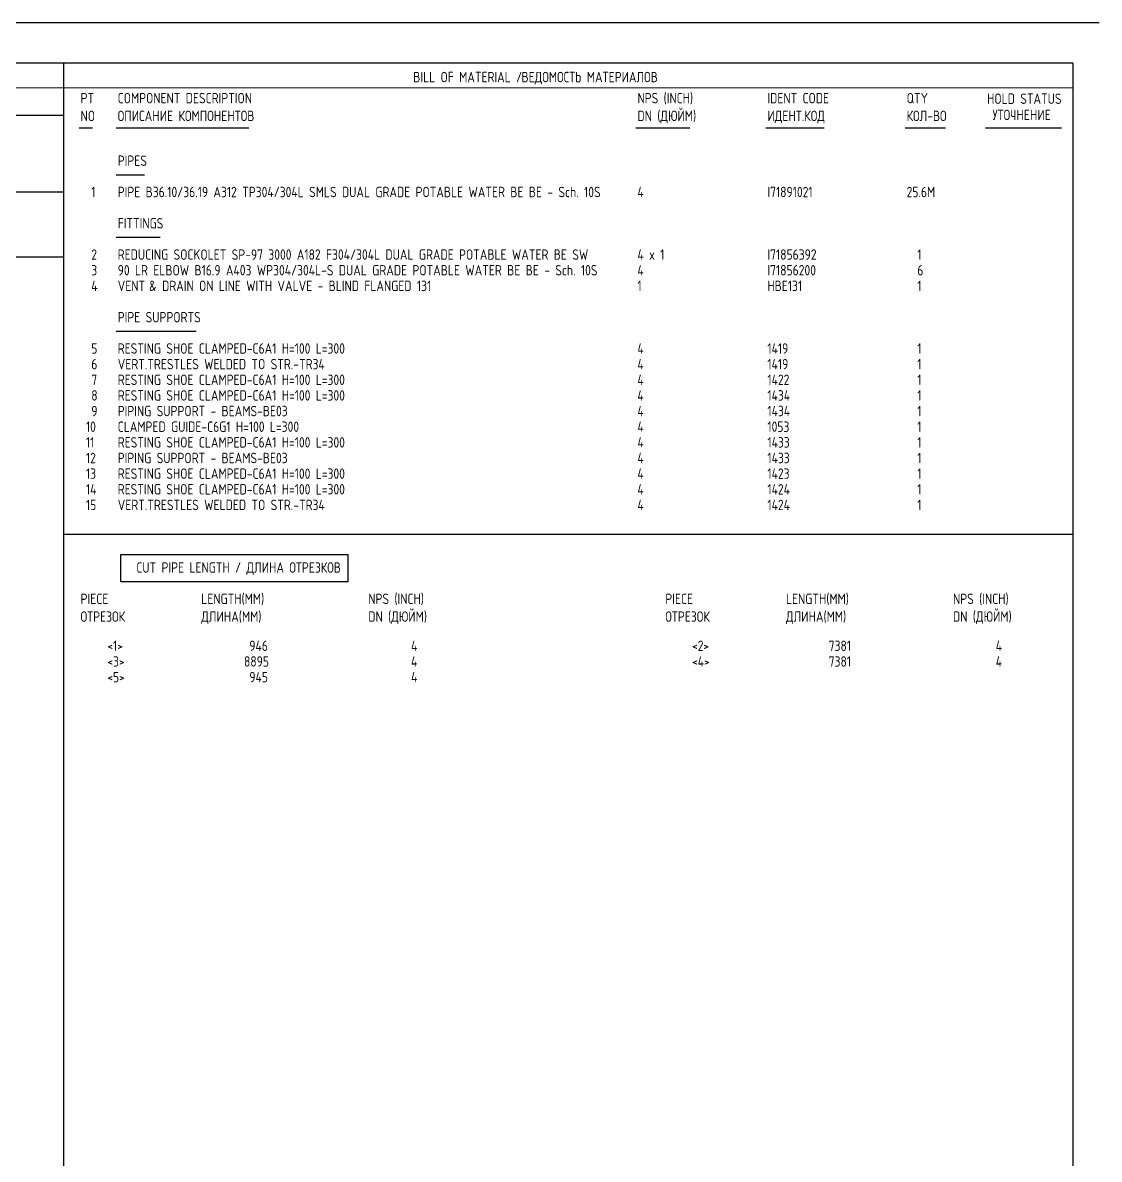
# Model space of a CAD drawing. Extents: x -1005 to 594, y -998 to 420.
# Drawn here: x 395.2 to 594, y 210 to 420 of the extents above; entities that cross this region are included whole.
import ezdxf

# ---------------------------------------------------------------- set-up
doc = ezdxf.new("R2010")
doc.units = 0
doc.styles.add('TTFN17', font='GOST type A')

msp = doc.modelspace()

# ---------------------------------------------------------------- linework, layer by layer
at = {"layer": 'GT_1', "flags": 128}
for points in [[(594, 420), (0, 420)], [(589.1, 412.5), (25.4, 412.5)], [(402.7, 412.5), (402.7, 7.5)], [(589.1, 412.5), (589.1, 7.5)], [(589.1, 408), (162.7, 407.9)], [(190.3, 402.9), (402.7, 402.9)], [(408.046, 400.531), (405.557, 400.531)], [(436.894, 400.531), (412.414, 400.531)], [(518.373, 400.531), (508.414, 400.531)], [(543.202, 400.531), (532.414, 400.531)], [(565.597, 400.531), (558.129, 400.531)], [(587, 400.5), (573, 400.5)], [(417.669, 391.854), (412.414, 391.854)], [(402.7, 388.7), (226.9, 388.7)], [(420.573, 380.289), (412.414, 380.289)], [(402.7, 376.7), (25.4, 376.7)], [(427.211, 362.942), (412.414, 362.942)], [(402.7, 325.516), (589, 325.516)], [(413.271, 321.731), (455.204, 321.731), (455.204, 316.684), (413.271, 316.684), (413.271, 321.731)]]:
    msp.add_lwpolyline(points, dxfattribs=at)

# ---------------------------------------------------------------- texts
at = {"layer": 'GT_1', "style": 'TTFN17'}
for s, p in [('BILL OF MATERIAL /', (467.289, 409)), ('ВЕДОМОСТЬ МАТЕРИАЛОВ', (487.289, 409)), ('PT', (405.846, 405.109)), ('COMPONENT DESCRIPTION', (412.703, 405.109)), ('NPS (INCH)', (508.703, 405.109)), ('IDENT CODE', (532.703, 405.109)), ('QTY', (558.417, 405.109)), ('HOLD STATUS', (573.289, 405)), ('NO', (405.846, 401.822)), ('ОПИСАНИЕ КОМПОНЕНТОВ', (412.703, 401.822)), ('DN (ДЮЙМ)', (508.703, 401.822)), ('ИДЕНТ.КОД', (532.703, 401.822)), ('КОЛ-ВО', (558.417, 401.822)), ('УТОЧНЕНИЕ', (574.289, 402)), ('PIPES', (412.703, 393.544)), ('  1', (405.846, 387.762)), ('PIPE B36.10/36.19 A312 TP304/304L SMLS DUAL GRADE POTABLE WATER BE BE - Sch. 10S', (412.703, 387.762)), ('4', (508.703, 387.762)), ('I71891021', (532.703, 387.762)), ('25.6M', (558.417, 387.762)), ('FITTINGS', (412.703, 381.98)), ('  2', (405.846, 376.197)), ('REDUCING SOCKOLET SP-97 3000 A182 F304/304L DUAL GRADE POTABLE WATER BE SW', (412.703, 376.197)), ('4 x 1', (508.703, 376.197)), ('I71856392', (532.703, 376.197)), ('  1', (558.417, 376.197)), ('  3', (405.846, 373.306)), ('90 LR ELBOW B16.9 A403 WP304/304L-S DUAL GRADE POTABLE WATER BE BE - Sch. 10S', (412.703, 373.306)), ('4', (508.703, 373.306)), ('I71856200', (532.703, 373.306)), ('  6', (558.417, 373.306)), ('  4', (405.846, 370.415)), ('VENT', (412.703, 370.415)), ('& DRAIN ON LINE WITH VALVE - BLIND FLANGED 131', (418.513, 370.415)), ('1', (508.703, 370.415)), ('HBE131', (532.703, 370.415)), ('  1', (558.417, 370.415)), ('PIPE SUPPORTS', (412.703, 364.633)), ('  5', (405.846, 358.85)), ('RESTING SHOE CLAMPED-C6A1 H=100 L=300', (412.703, 358.85)), ('4', (508.703, 358.85)), ('1419', (532.703, 358.85)), ('  1', (558.417, 358.85)), ('  6', (405.846, 355.959)), ('VERT.TRESTLES WELDED TO STR.-TR34', (412.703, 355.959)), ('4', (508.703, 355.959)), ('1419', (532.703, 355.959)), ('  1', (558.417, 355.959)), ('  7', (405.846, 353.068)), ('RESTING SHOE CLAMPED-C6A1 H=100 L=300', (412.703, 353.068)), ('4', (508.703, 353.068)), ('1422', (532.703, 353.068)), ('  1', (558.417, 353.068)), ('  8', (405.846, 350.177)), ('RESTING SHOE CLAMPED-C6A1 H=100 L=300', (412.703, 350.177)), ('4', (508.703, 350.177)), ('1434', (532.703, 350.177)), ('  1', (558.417, 350.177)), ('  9', (405.846, 347.286)), ('PIPING SUPPORT - BEAMS-BE03', (412.703, 347.286)), ('4', (508.703, 347.286)), ('1434', (532.703, 347.286)), ('  1', (558.417, 347.286)), (' 10', (405.846, 344.395)), ('CLAMPED GUIDE-C6G1 H=100 L=300', (412.703, 344.395)), ('4', (508.703, 344.395)), ('1053', (532.703, 344.395)), ('  1', (558.417, 344.395)), (' 11', (405.846, 341.503)), ('RESTING SHOE CLAMPED-C6A1 H=100 L=300', (412.703, 341.503)), ('4', (508.703, 341.503)), ('1433', (532.703, 341.503)), ('  1', (558.417, 341.503)), (' 12', (405.846, 338.612)), ('PIPING SUPPORT - BEAMS-BE03', (412.703, 338.612)), ('4', (508.703, 338.612)), ('1433', (532.703, 338.612)), ('  1', (558.417, 338.612)), (' 13', (405.846, 335.721)), ('RESTING SHOE CLAMPED-C6A1 H=100 L=300', (412.703, 335.721)), ('4', (508.703, 335.721)), ('1423', (532.703, 335.721)), ('  1', (558.417, 335.721)), (' 14', (405.846, 332.83)), ('RESTING SHOE CLAMPED-C6A1 H=100 L=300', (412.703, 332.83)), ('4', (508.703, 332.83)), ('1424', (532.703, 332.83)), ('  1', (558.417, 332.83)), (' 15', (405.846, 329.939)), ('VERT.TRESTLES WELDED TO STR.-TR34', (412.703, 329.939)), ('4', (508.703, 329.939)), ('1424', (532.703, 329.939)), ('  1', (558.417, 329.939)), ('CUT PIPE LENGTH / ДЛИНА ОТРЕЗКОВ', (416.132, 318.374)), ('PIECE', (405.846, 312.592)), ('LENGTH(MM)', (428.132, 312.592)), ('NPS (INCH)', (458.989, 312.592)), ('PIECE', (513.846, 312.592)), ('LENGTH(MM)', (536.132, 312.592)), ('NPS (INCH)', (566.989, 312.592)), ('ОТРЕЗОК', (405.846, 309.305)), ('ДЛИНА(MM)', (428.132, 309.305)), ('DN (ДЮЙМ)', (458.989, 309.305)), ('ОТРЕЗОК', (513.846, 309.305)), ('ДЛИНА(MM)', (536.132, 309.305)), ('DN (ДЮЙМ)', (566.989, 309.305)), ('     <1>', (405.846, 303.918)), ('         946', (428.132, 303.918)), ('        4', (458.989, 303.918)), ('     <2>', (513.846, 303.918)), ('        7381', (536.132, 303.918)), ('        4', (566.989, 303.918)), ('     <3>', (405.846, 301.027)), ('        8895', (428.132, 301.027)), ('        4', (458.989, 301.027)), ('     <4>', (513.846, 301.027)), ('        7381', (536.132, 301.027)), ('        4', (566.989, 301.027)), ('     <5>', (405.846, 298.136)), ('         945', (428.132, 298.136)), ('        4', (458.989, 298.136))]:
    msp.add_text(s, height=1.925, dxfattribs=at).set_placement(p)

doc.saveas('drawing.dxf')
